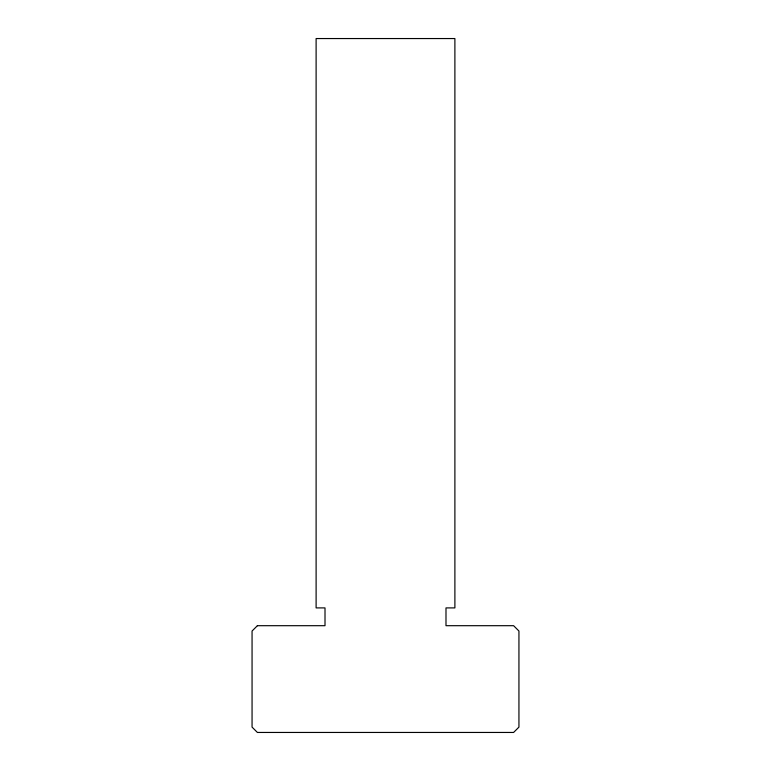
<?xml version="1.0" encoding="UTF-8"?>
<svg xmlns="http://www.w3.org/2000/svg" width="771" height="771" viewBox="0 0 771 771"><rect width="100%" height="100%" fill="white"/><g stroke="black" fill="none" stroke-linecap="round" stroke-linejoin="round"><path stroke-width="1.16" d="M257.398 625.695L252.059 631.035L252.059 727.111L257.398 732.45L513.602 732.45L518.941 727.111L518.941 631.035L513.602 625.695L445.995 625.695L445.995 607.905L454.89 607.905L454.89 38.55L316.11 38.55L316.11 607.905L325.005 607.905L325.005 625.695L257.398 625.695"/></g></svg>
